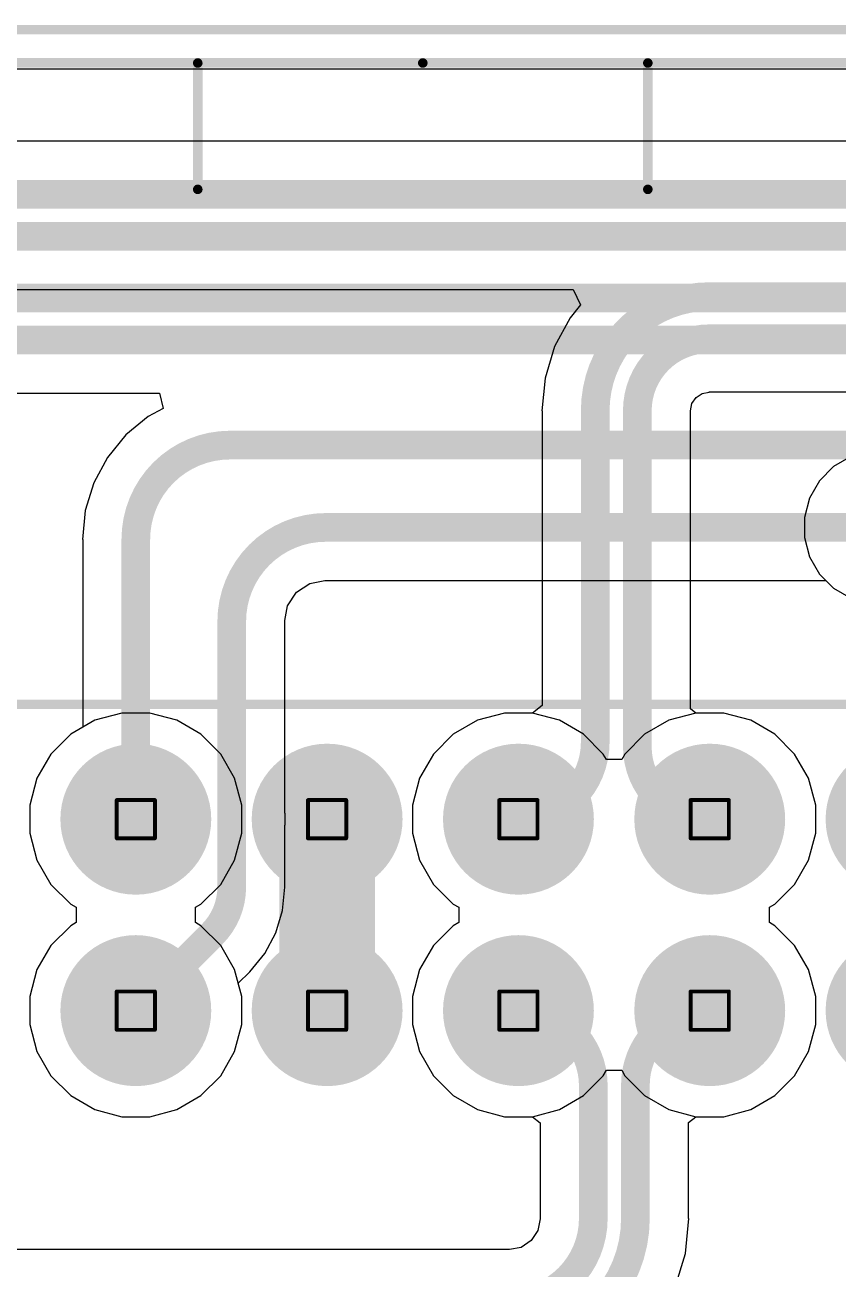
# Model space of a CAD drawing. Header units: inches. Extents: x 0 to 289, y 0 to 168.
# Drawn here: x 10.69 to 21.49, y 83.55 to 100.06 of the extents above; entities that cross this region are included whole.
import ezdxf

# ---------------------------------------------------------------- set-up
doc = ezdxf.new("R2010")
doc.units = ezdxf.units.IN
for name, color, linetype in [('Board Outline', 216, 'Continuous'), ('Bottom Layer', 5, 'Continuous'), ('Bottom Overlay', 54, 'Continuous'), ('Bottom Solder', 6, 'Continuous'), ('Drill Drawing', 1, 'Continuous'), ('Multi-Layer', 9, 'Continuous'), ('Pad Holes', 156, 'Continuous'), ('Top Layer', 1, 'Continuous'), ('Top Solder', 216, 'Continuous')]:
    doc.layers.add(name, color=color, linetype=linetype)

# ---------------------------------------------------------------- blocks, each defined once
blk = doc.blocks.new('SSW_110_02_G_D_RA_N_B_38')
at = {"layer": 'Bottom Layer'}
h = blk.add_hatch(color=5, dxfattribs=at)
edge = h.paths.add_edge_path()
edge.add_arc((-6.35, 1.27000254), 0.8999982, 0, 360)
h = blk.add_hatch(color=5, dxfattribs=at)
edge = h.paths.add_edge_path()
edge.add_arc((-3.81, 1.27000254), 0.8999982, 0, 360)
h = blk.add_hatch(color=5, dxfattribs=at)
edge = h.paths.add_edge_path()
edge.add_arc((-1.27, 1.27000254), 0.8999982, 0, 360)
h = blk.add_hatch(color=5, dxfattribs=at)
edge = h.paths.add_edge_path()
edge.add_arc((1.27, 1.27000254), 0.8999982, 0, 360)
h = blk.add_hatch(color=5, dxfattribs=at)
edge = h.paths.add_edge_path()
edge.add_arc((3.81, 1.27000254), 0.8999982, 0, 360)
h = blk.add_hatch(color=5, dxfattribs=at)
edge = h.paths.add_edge_path()
edge.add_arc((-6.35, -1.26999746), 0.8999982, 0, 360)
h = blk.add_hatch(color=5, dxfattribs=at)
edge = h.paths.add_edge_path()
edge.add_arc((-3.81, -1.26999746), 0.8999982, 0, 360)
h = blk.add_hatch(color=5, dxfattribs=at)
edge = h.paths.add_edge_path()
edge.add_arc((-1.26999746, -1.26999492), 0.8999982, 0, 360)
h = blk.add_hatch(color=5, dxfattribs=at)
edge = h.paths.add_edge_path()
edge.add_arc((1.26999746, -1.26999492), 0.8999982, 0, 360)
h = blk.add_hatch(color=5, dxfattribs=at)
edge = h.paths.add_edge_path()
edge.add_arc((3.81, -1.26999746), 0.8999982, 0, 360)
at = {"layer": 'Bottom Solder'}
h = blk.add_hatch(color=6, dxfattribs=at)
edge = h.paths.add_edge_path()
edge.add_arc((-6.35, 1.27000254), 1.0015982, 0, 360)
h = blk.add_hatch(color=6, dxfattribs=at)
edge = h.paths.add_edge_path()
edge.add_arc((-3.81, 1.27000254), 1.0015982, 0, 360)
h = blk.add_hatch(color=6, dxfattribs=at)
edge = h.paths.add_edge_path()
edge.add_arc((-1.27, 1.27000254), 1.0015982, 0, 360)
h = blk.add_hatch(color=6, dxfattribs=at)
edge = h.paths.add_edge_path()
edge.add_arc((1.27, 1.27000254), 1.0015982, 0, 360)
h = blk.add_hatch(color=6, dxfattribs=at)
edge = h.paths.add_edge_path()
edge.add_arc((3.81, 1.27000254), 1.0015982, 0, 360)
h = blk.add_hatch(color=6, dxfattribs=at)
edge = h.paths.add_edge_path()
edge.add_arc((-6.35, -1.26999746), 1.0015982, 0, 360)
h = blk.add_hatch(color=6, dxfattribs=at)
edge = h.paths.add_edge_path()
edge.add_arc((-3.81, -1.26999746), 1.0015982, 0, 360)
h = blk.add_hatch(color=6, dxfattribs=at)
edge = h.paths.add_edge_path()
edge.add_arc((-1.26999746, -1.26999492), 1.0015982, 0, 360)
h = blk.add_hatch(color=6, dxfattribs=at)
edge = h.paths.add_edge_path()
edge.add_arc((1.26999746, -1.26999492), 1.0015982, 0, 360)
h = blk.add_hatch(color=6, dxfattribs=at)
edge = h.paths.add_edge_path()
edge.add_arc((3.81, -1.26999746), 1.0015982, 0, 360)
at = {"layer": 'Multi-Layer'}
h = blk.add_hatch(color=9, dxfattribs=at)
edge = h.paths.add_edge_path()
edge.add_arc((-6.35, 1.27000254), 0.8999982, 0, 360)
h = blk.add_hatch(color=9, dxfattribs=at)
edge = h.paths.add_edge_path()
edge.add_arc((-3.81, 1.27000254), 0.8999982, 0, 360)
h = blk.add_hatch(color=9, dxfattribs=at)
edge = h.paths.add_edge_path()
edge.add_arc((-1.27, 1.27000254), 0.8999982, 0, 360)
h = blk.add_hatch(color=9, dxfattribs=at)
edge = h.paths.add_edge_path()
edge.add_arc((1.27, 1.27000254), 0.8999982, 0, 360)
h = blk.add_hatch(color=9, dxfattribs=at)
edge = h.paths.add_edge_path()
edge.add_arc((3.81, 1.27000254), 0.8999982, 0, 360)
h = blk.add_hatch(color=9, dxfattribs=at)
edge = h.paths.add_edge_path()
edge.add_arc((-6.35, -1.26999746), 0.8999982, 0, 360)
h = blk.add_hatch(color=9, dxfattribs=at)
edge = h.paths.add_edge_path()
edge.add_arc((-3.81, -1.26999746), 0.8999982, 0, 360)
h = blk.add_hatch(color=9, dxfattribs=at)
edge = h.paths.add_edge_path()
edge.add_arc((-1.26999746, -1.26999492), 0.8999982, 0, 360)
h = blk.add_hatch(color=9, dxfattribs=at)
edge = h.paths.add_edge_path()
edge.add_arc((1.26999746, -1.26999492), 0.8999982, 0, 360)
h = blk.add_hatch(color=9, dxfattribs=at)
edge = h.paths.add_edge_path()
edge.add_arc((3.81, -1.26999746), 0.8999982, 0, 360)
at = {"layer": 'Pad Holes'}
h = blk.add_hatch(color=7, dxfattribs=at)
edge = h.paths.add_edge_path()
edge.add_arc((-3.81, 1.27000254), 0.51999896, 0, 360)
h = blk.add_hatch(color=7, dxfattribs=at)
edge = h.paths.add_edge_path()
edge.add_arc((-1.27, 1.27000254), 0.51999896, 0, 360)
h = blk.add_hatch(color=7, dxfattribs=at)
edge = h.paths.add_edge_path()
edge.add_arc((1.27, 1.27000254), 0.51999896, 0, 360)
h = blk.add_hatch(color=7, dxfattribs=at)
edge = h.paths.add_edge_path()
edge.add_arc((3.81, 1.27000254), 0.51999896, 0, 360)
h = blk.add_hatch(color=7, dxfattribs=at)
edge = h.paths.add_edge_path()
edge.add_arc((-3.81, -1.26999746), 0.51999896, 0, 360)
h = blk.add_hatch(color=7, dxfattribs=at)
edge = h.paths.add_edge_path()
edge.add_arc((-1.26999746, -1.26999492), 0.51999896, 0, 360)
h = blk.add_hatch(color=7, dxfattribs=at)
edge = h.paths.add_edge_path()
edge.add_arc((1.26999746, -1.26999492), 0.51999896, 0, 360)
h = blk.add_hatch(color=7, dxfattribs=at)
edge = h.paths.add_edge_path()
edge.add_arc((3.81, -1.26999746), 0.51999896, 0, 360)
at = {"layer": 'Top Layer'}
h = blk.add_hatch(color=1, dxfattribs=at)
edge = h.paths.add_edge_path()
edge.add_arc((-6.35, 1.27000254), 0.8999982, 0, 360)
h = blk.add_hatch(color=1, dxfattribs=at)
edge = h.paths.add_edge_path()
edge.add_arc((-3.81, 1.27000254), 0.8999982, 0, 360)
h = blk.add_hatch(color=1, dxfattribs=at)
edge = h.paths.add_edge_path()
edge.add_arc((-1.27, 1.27000254), 0.8999982, 0, 360)
h = blk.add_hatch(color=1, dxfattribs=at)
edge = h.paths.add_edge_path()
edge.add_arc((1.27, 1.27000254), 0.8999982, 0, 360)
h = blk.add_hatch(color=1, dxfattribs=at)
edge = h.paths.add_edge_path()
edge.add_arc((3.81, 1.27000254), 0.8999982, 0, 360)
h = blk.add_hatch(color=1, dxfattribs=at)
edge = h.paths.add_edge_path()
edge.add_arc((-6.35, -1.26999746), 0.8999982, 0, 360)
h = blk.add_hatch(color=1, dxfattribs=at)
edge = h.paths.add_edge_path()
edge.add_arc((-3.81, -1.26999746), 0.8999982, 0, 360)
h = blk.add_hatch(color=1, dxfattribs=at)
edge = h.paths.add_edge_path()
edge.add_arc((-1.26999746, -1.26999492), 0.8999982, 0, 360)
h = blk.add_hatch(color=1, dxfattribs=at)
edge = h.paths.add_edge_path()
edge.add_arc((1.26999746, -1.26999492), 0.8999982, 0, 360)
h = blk.add_hatch(color=1, dxfattribs=at)
edge = h.paths.add_edge_path()
edge.add_arc((3.81, -1.26999746), 0.8999982, 0, 360)
at = {"layer": 'Top Solder'}
h = blk.add_hatch(color=216, dxfattribs=at)
edge = h.paths.add_edge_path()
edge.add_arc((-6.35, 1.27000254), 1.0015982, 0, 360)
h = blk.add_hatch(color=216, dxfattribs=at)
edge = h.paths.add_edge_path()
edge.add_arc((-3.81, 1.27000254), 1.0015982, 0, 360)
h = blk.add_hatch(color=216, dxfattribs=at)
edge = h.paths.add_edge_path()
edge.add_arc((-1.27, 1.27000254), 1.0015982, 0, 360)
h = blk.add_hatch(color=216, dxfattribs=at)
edge = h.paths.add_edge_path()
edge.add_arc((1.27, 1.27000254), 1.0015982, 0, 360)
h = blk.add_hatch(color=216, dxfattribs=at)
edge = h.paths.add_edge_path()
edge.add_arc((3.81, 1.27000254), 1.0015982, 0, 360)
h = blk.add_hatch(color=216, dxfattribs=at)
edge = h.paths.add_edge_path()
edge.add_arc((-6.35, -1.26999746), 1.0015982, 0, 360)
h = blk.add_hatch(color=216, dxfattribs=at)
edge = h.paths.add_edge_path()
edge.add_arc((-3.81, -1.26999746), 1.0015982, 0, 360)
h = blk.add_hatch(color=216, dxfattribs=at)
edge = h.paths.add_edge_path()
edge.add_arc((-1.26999746, -1.26999492), 1.0015982, 0, 360)
h = blk.add_hatch(color=216, dxfattribs=at)
edge = h.paths.add_edge_path()
edge.add_arc((1.26999746, -1.26999492), 1.0015982, 0, 360)
h = blk.add_hatch(color=216, dxfattribs=at)
edge = h.paths.add_edge_path()
edge.add_arc((3.81, -1.26999746), 1.0015982, 0, 360)
at = {"layer": 'Bottom Overlay'}
for points in [[(12.95500076, -2.79399746, 0.127, 0.127, 0), (-12.95500076, -2.79399746, 0.127, 0.127, 0)], [(2.98774612, -9.62659746, 0.127, 0.127, 0), (-2.98774612, -9.6266, 0.127, 0.127, 0)], [(-2.98774612, -9.6266, 0.127, 0.127, 0), (-2.98774612, -11.30299746, 0.127, 0.127, 0)], [(2.98774612, -9.62659746, 0.127, 0.127, 0), (2.98774612, -11.30299746, 0.127, 0.127, 0)], [(12.95500076, -11.30400076, 0.127, 0.127, 0), (-12.95500076, -11.30400076, 0.127, 0.127, 0)], [(0, -11.30299746, 0.127, 0.127, 0), (-2.98774612, -11.30299746, 0.127, 0.127, 0)], [(2.98774612, -11.30299746, 0.127, 0.127, 0), (0, -11.30299746, 0.127, 0.127, 0)]]:
    blk.add_lwpolyline(points, format="xyseb", dxfattribs=at)
for points in [[(-3.01949612, -9.6266, 0.0635, 0.0635, 1), (-2.95599612, -9.6266, 0.0635, 0.0635, 1)], [(-3.01949612, -9.6266, 0.0635, 0.0635, 1), (-2.95599612, -9.6266, 0.0635, 0.0635, 1)], [(2.95599612, -9.62659746, 0.0635, 0.0635, 1), (3.01949612, -9.62659746, 0.0635, 0.0635, 1)], [(2.95599612, -9.62659746, 0.0635, 0.0635, 1), (3.01949612, -9.62659746, 0.0635, 0.0635, 1)], [(-3.01949612, -11.30299746, 0.0635, 0.0635, 1), (-2.95599612, -11.30299746, 0.0635, 0.0635, 1)], [(-3.01949612, -11.30299746, 0.0635, 0.0635, 1), (-2.95599612, -11.30299746, 0.0635, 0.0635, 1)], [(-0.03175, -11.30299746, 0.0635, 0.0635, 1), (0.03175, -11.30299746, 0.0635, 0.0635, 1)], [(-0.03175, -11.30299746, 0.0635, 0.0635, 1), (0.03175, -11.30299746, 0.0635, 0.0635, 1)], [(2.95599612, -11.30299746, 0.0635, 0.0635, 1), (3.01949612, -11.30299746, 0.0635, 0.0635, 1)], [(2.95599612, -11.30299746, 0.0635, 0.0635, 1), (3.01949612, -11.30299746, 0.0635, 0.0635, 1)]]:
    blk.add_lwpolyline(points, format="xyseb", close=True, dxfattribs=at)

msp = doc.modelspace()

# ---------------------------------------------------------------- linework, layer by layer
at = {"layer": 'Board Outline'}
msp.add_lwpolyline([(0, 100.00000066, 0.127, 0.127, 0), (145.26999902, 100.00000066, 0.127, 0.127, 0)], format="xyseb", dxfattribs=at)
at = {"layer": 'Bottom Layer'}
for p, q in [((0.51793902, 99.48206163999998), (144.75206, 99.48206163999998)), ((81.33338064, 98.51992742), (2.77162768, 98.51992742)), ((7.39054148, 95.17658638), (12.4782453, 95.17658638)), ((12.4782453, 95.17658638), (12.52914182, 94.97338638)), ((12.52914182, 94.97338638), (12.32802462, 94.86588595999999)), ((12.32802462, 94.86588595999999), (12.03125864, 94.62233552)), ((12.03125864, 94.62233552), (11.7877082, 94.32556954)), ((11.7877082, 94.32556954), (11.60673574, 93.98699262)), ((11.60673574, 93.98699262), (11.49529324, 93.61961464)), ((11.49529324, 93.61961464), (11.45766314, 93.23755546)), ((11.45766314, 93.23755546), (11.46106674, 93.23755546)), ((11.46106674, 93.23755546), (11.46106674, 90.74355486)), ((14.3002381, 92.53474254), (14.47788062, 92.65343928)), ((14.47788062, 92.65343928), (14.67578218, 92.6928042)), ((14.67578218, 92.6928042), (14.687423, 92.69127257999999)), ((14.687423, 92.69127257999999), (21.32878386, 92.69127257999999)), ((21.32878386, 92.69127257999999), (21.4308563, 92.58920014)), ((14.18154136, 92.35710001999999), (14.3002381, 92.53474254)), ((21.4308563, 92.58920014), (21.66070852, 92.4564953)), ((14.14217644, 92.15919846), (14.18154136, 92.35710001999999)), ((14.14370806, 92.14755763999999), (14.14217644, 92.15919846)), ((14.14370806, 89.75325966), (14.14370806, 92.14755763999999)), ((16.7021256, 90.83654172), (16.38106198, 90.65117505999999)), ((17.06022496, 90.9324953), (16.7021256, 90.83654172)), ((17.43095828, 90.9324953), (17.06022496, 90.9324953)), ((17.78905764, 90.83654172), (17.43095828, 90.9324953)), ((18.11012126, 90.65117505999999), (17.78905764, 90.83654172)), ((19.24212814, 90.83654426), (18.92106452, 90.6511776)), ((19.6002275, 90.93249784), (19.24212814, 90.83654426)), ((19.97096082, 90.93249784), (19.6002275, 90.93249784)), ((20.32906018, 90.83654426), (19.97096082, 90.93249784)), ((20.6501238, 90.6511776), (20.32906018, 90.83654426)), ((11.30106452, 90.6511776), (11.0389162, 90.38902927999999)), ((11.46106674, 90.74355486), (11.30106452, 90.6511776)), ((16.38106198, 90.65117505999999), (16.11891366, 90.38902674)), ((18.37226958, 90.38902674), (18.11012126, 90.65117505999999)), ((18.92106452, 90.6511776), (18.6589162, 90.38902927999999)), ((20.91227212, 90.38902927999999), (20.6501238, 90.6511776)), ((11.0389162, 90.38902927999999), (10.85354954, 90.06796565999998)), ((16.11891366, 90.38902674), (15.933547, 90.06796312)), ((18.41399162, 90.31676374), (18.37226958, 90.38902674)), ((18.61719416, 90.31676374), (18.41399162, 90.31676374)), ((18.6589162, 90.38902927999999), (18.61719416, 90.31676374)), ((21.09763878, 90.06796565999998), (20.91227212, 90.38902927999999)), ((10.85354954, 90.06796565999998), (10.75759596, 89.70986629999999)), ((15.933547, 90.06796312), (15.83759342, 89.70986375999999)), ((21.19359236, 89.70986629999999), (21.09763878, 90.06796565999998)), ((10.75759596, 89.70986629999999), (10.75759596, 89.33913297999999)), ((14.1437106, 89.603326), (14.14370806, 89.75325966)), ((15.83759342, 89.70986375999999), (15.83759342, 89.33913043999999)), ((21.19359236, 89.33913297999999), (21.19359236, 89.70986629999999)), ((14.1469999, 89.603326), (14.1437106, 89.603326)), ((14.1469999, 89.44566566), (14.1469999, 89.603326)), ((10.75759596, 89.33913297999999), (10.85354954, 88.98103361999999)), ((14.14370806, 89.29563294), (14.1437106, 89.44566566)), ((14.1437106, 89.44566566), (14.1469999, 89.44566566)), ((15.83759342, 89.33913043999999), (15.933547, 88.98103108)), ((21.09763878, 88.98103361999999), (21.19359236, 89.33913297999999)), ((14.14370806, 88.62449636), (14.14370806, 89.29563294)), ((10.85354954, 88.98103361999999), (11.0389162, 88.65996999999999)), ((15.933547, 88.98103108), (16.11891366, 88.65996745999999)), ((20.91227212, 88.65996999999999), (21.09763878, 88.98103361999999)), ((11.0389162, 88.65996999999999), (11.30106452, 88.39782167999999)), ((16.11891366, 88.65996745999999), (16.38106198, 88.39781914)), ((20.6501238, 88.39782167999999), (20.91227212, 88.65996999999999)), ((14.11477492, 88.31415661999999), (14.14534128, 88.62449636)), ((14.14534128, 88.62449636), (14.14370806, 88.62449636)), ((11.30106452, 88.39782167999999), (11.37332752, 88.35609964)), ((11.37332752, 88.35609964), (11.37332752, 88.15289963999999)), ((16.38106198, 88.39781914), (16.45332498, 88.35609964)), ((16.45332498, 88.35609964), (16.45332498, 88.15289709999999)), ((20.5778608, 88.35609964), (20.6501238, 88.39782167999999)), ((20.5778608, 88.15289963999999), (20.5778608, 88.35609964)), ((14.02425186, 88.01574217999999), (14.11477492, 88.31415661999999)), ((11.30106452, 88.11117759999999), (11.0389162, 87.84902928)), ((11.37332752, 88.15289963999999), (11.30106452, 88.11117759999999)), ((13.8772519, 87.74072113999999), (14.02425186, 88.01574217999999)), ((16.38106452, 88.11117759999999), (16.1189162, 87.84902928)), ((16.45332498, 88.15289709999999), (16.38106452, 88.11117759999999)), ((20.6501238, 88.11117759999999), (20.5778608, 88.15289963999999)), ((20.91227212, 87.84902928), (20.6501238, 88.11117759999999)), ((11.0389162, 87.84902928), (10.85354954, 87.52796566)), ((16.1189162, 87.84902928), (15.93354954, 87.52796566)), ((21.09763878, 87.52796566), (20.91227212, 87.84902928)), ((13.67942146, 87.49966244), (13.8772519, 87.74072113999999)), ((10.85354954, 87.52796566), (10.75759596, 87.1698663)), ((13.52577432, 87.34832923999998), (13.6782556, 87.50081052)), ((13.6782556, 87.50081052), (13.67826576, 87.50081813999999)), ((13.67826576, 87.50081813999999), (13.67942146, 87.49966244)), ((15.93354954, 87.52796566), (15.83759596, 87.1698663)), ((21.19359236, 87.1698663), (21.09763878, 87.52796566)), ((13.57359236, 87.1698663), (13.52577432, 87.34832923999998)), ((10.75759596, 87.1698663), (10.75759596, 86.79913298)), ((13.57359236, 86.79913298), (13.57359236, 87.1698663)), ((15.83759596, 87.1698663), (15.83759596, 86.79913298)), ((21.19359236, 86.79913298), (21.19359236, 87.1698663)), ((10.75759596, 86.79913298), (10.85354954, 86.44103362)), ((13.47763878, 86.44103362), (13.57359236, 86.79913298)), ((15.83759596, 86.79913298), (15.93354954, 86.44103362)), ((21.09763878, 86.44103362), (21.19359236, 86.79913298)), ((10.85354954, 86.44103362), (11.0389162, 86.11997)), ((13.29227212, 86.11997), (13.47763878, 86.44103362)), ((15.93354954, 86.44103362), (16.1189162, 86.11997)), ((20.91227212, 86.11997), (21.09763878, 86.44103362)), ((18.37227212, 86.11997), (18.41399416, 86.19223299999999)), ((18.41399416, 86.19223299999999), (18.61719416, 86.19223299999999)), ((18.61719416, 86.19223299999999), (18.6589162, 86.11997)), ((11.0389162, 86.11997), (11.30106452, 85.85782168)), ((13.0301238, 85.85782168), (13.29227212, 86.11997)), ((16.1189162, 86.11997), (16.38106452, 85.85782168)), ((18.1101238, 85.85782168), (18.37227212, 86.11997)), ((18.6589162, 86.11997), (18.92106452, 85.85782168)), ((20.6501238, 85.85782168), (20.91227212, 86.11997)), ((11.30106452, 85.85782168), (11.62212814, 85.67245501999999)), ((12.70906018, 85.67245501999999), (13.0301238, 85.85782168)), ((16.38106452, 85.85782168), (16.70212814, 85.67245501999999)), ((17.78906018, 85.67245501999999), (18.1101238, 85.85782168)), ((18.92106452, 85.85782168), (19.24212814, 85.67245501999999)), ((20.32906018, 85.67245501999999), (20.6501238, 85.85782168)), ((11.62212814, 85.67245501999999), (11.9802275, 85.57650144)), ((11.9802275, 85.57650144), (12.35096082, 85.57650144)), ((12.35096082, 85.57650144), (12.70906018, 85.67245501999999)), ((16.70212814, 85.67245501999999), (17.0602275, 85.57650144)), ((17.0602275, 85.57650144), (17.43096082, 85.57650144)), ((17.43096082, 85.57650144), (17.78906018, 85.67245501999999)), ((19.24212814, 85.67245501999999), (19.6002275, 85.57650144)), ((19.6002275, 85.57650144), (19.97096082, 85.57650144)), ((19.97096082, 85.57650144), (20.32906018, 85.67245501999999))]:
    msp.add_line(p, q, dxfattribs=at)
for points in [[(2.77162768, 97.8154, 0.3809999999999999, 0.3809999999999999, 0), (81.33338064, 97.8154, 0.3809999999999999, 0.3809999999999999, 0)], [(2.77162768, 97.2566, 0.3809999999999999, 0.3809999999999999, 0), (81.33338064, 97.2566, 0.3809999999999999, 0.3809999999999999, 0)], [(7.39054148, 96.4399138, 0.3809999999999999, 0.3809999999999999, 0), (81.11739936, 96.4399138, 0.3809999999999999, 0.3809999999999999, 0)], [(7.39054148, 95.8811138, 0.3809999999999999, 0.3809999999999999, 0), (81.11739936, 95.8811138, 0.3809999999999999, 0.3809999999999999, 0)], [(12.16559416, 93.23755546, 0.3809999999999999, 0.3809999999999999, -0.4142135623730951), (13.4160387, 94.488, 0.3809999999999999, 0.3809999999999999, 0)], [(13.4160387, 94.488, 0.3809999999999999, 0.3809999999999999, 0), (24.00558064, 94.488, 0.3809999999999999, 0.3809999999999999, 0)], [(13.43918064, 92.14755763999999, 0.3809999999999999, 0.3809999999999999, -0.4142135623730951), (14.687423, 93.3958, 0.3809999999999999, 0.3809999999999999, 0)], [(14.687423, 93.3958, 0.3809999999999999, 0.3809999999999999, 0), (22.04978064, 93.3958, 0.3809999999999999, 0.3809999999999999, 0)], [(12.16559416, 89.52449964, 0.3809999999999999, 0.3809999999999999, 0), (12.16559416, 93.23755546, 0.3809999999999999, 0.3809999999999999, 0)], [(13.43918064, 89.60332092, 0.3809999999999999, 0.3809999999999999, 0), (13.43918064, 92.14755763999999, 0.3809999999999999, 0.3809999999999999, 0)], [(14.70559416, 86.98449964, 1.27, 1.27, 0), (14.70559416, 89.52449709999999, 1.27, 1.27, 0)], [(13.43875138, 89.46374537999999, 0.3809999999999999, 0.3809999999999999, -0.02395726186877722), (13.43875138, 89.5852158, 0.3809999999999999, 0.3809999999999999, 0)], [(13.43918064, 89.60332092, 0.3809999999999999, 0.3809999999999999, -0.01188507825499861), (13.43875138, 89.5852158, 0.3809999999999999, 0.3809999999999999, 0)], [(13.43875138, 89.46374537999999, 0.3809999999999999, 0.3809999999999999, -0.01186501880565369), (13.43918064, 89.44567074, 0.3809999999999999, 0.3809999999999999, 0)], [(14.70559416, 89.52449709999999, 0.3809999999999999, 0.3809999999999999, 0), (14.7055967, 89.52449709999999, 0.3809999999999999, 0.3809999999999999, 0)], [(13.43918064, 88.62449636, 0.3809999999999999, 0.3809999999999999, 0), (13.43918064, 89.44567074, 0.3809999999999999, 0.3809999999999999, 0)], [(13.43918064, 88.62449636, 0.3809999999999999, 0.3809999999999999, -0.198912367379658), (13.18009048, 87.99899341999999, 0.3809999999999999, 0.3809999999999999, 0)], [(12.16559416, 86.98449964, 0.3809999999999999, 0.3809999999999999, 0), (13.18009048, 87.99899596, 0.3809999999999999, 0.3809999999999999, 0)]]:
    msp.add_lwpolyline(points, format="xyseb", dxfattribs=at)
for points in [[(13.3207887, 94.488, 0.1905, 0.1905, 1), (13.5112887, 94.488, 0.1905, 0.1905, 1)], [(13.3207887, 94.488, 0.1905, 0.1905, 1), (13.5112887, 94.488, 0.1905, 0.1905, 1)], [(14.592173, 93.3958, 0.1905, 0.1905, 1), (14.782673, 93.3958, 0.1905, 0.1905, 1)], [(14.592173, 93.3958, 0.1905, 0.1905, 1), (14.782673, 93.3958, 0.1905, 0.1905, 1)], [(12.07034416, 93.23755546, 0.1905, 0.1905, 1), (12.26084416, 93.23755546, 0.1905, 0.1905, 1)], [(12.07034416, 93.23755546, 0.1905, 0.1905, 1), (12.26084416, 93.23755546, 0.1905, 0.1905, 1)], [(13.34393064, 92.14755763999999, 0.1905, 0.1905, 1), (13.53443064, 92.14755763999999, 0.1905, 0.1905, 1)], [(13.34393064, 92.14755763999999, 0.1905, 0.1905, 1), (13.53443064, 92.14755763999999, 0.1905, 0.1905, 1)], [(14.38809416, 89.52449709999999, 0.635, 0.635, 1), (15.02309416, 89.52449709999999, 0.635, 0.635, 1)], [(12.07034416, 89.52449964, 0.1905, 0.1905, 1), (12.26084416, 89.52449964, 0.1905, 0.1905, 1)], [(13.34350138, 89.5852158, 0.1905, 0.1905, 1), (13.53400138, 89.5852158, 0.1905, 0.1905, 1)], [(13.34350138, 89.5852158, 0.1905, 0.1905, 1), (13.53400138, 89.5852158, 0.1905, 0.1905, 1)], [(13.34350138, 89.46374537999999, 0.1905, 0.1905, 1), (13.53400138, 89.46374537999999, 0.1905, 0.1905, 1)], [(13.34350138, 89.46374537999999, 0.1905, 0.1905, 1), (13.53400138, 89.46374537999999, 0.1905, 0.1905, 1)], [(13.34393064, 89.60332092, 0.1905, 0.1905, 1), (13.53443064, 89.60332092, 0.1905, 0.1905, 1)], [(13.34393064, 89.60332092, 0.1905, 0.1905, 1), (13.53443064, 89.60332092, 0.1905, 0.1905, 1)], [(14.61034416, 89.52449709999999, 0.1905, 0.1905, 1), (14.80084416, 89.52449709999999, 0.1905, 0.1905, 1)], [(14.6103467, 89.52449709999999, 0.1905, 0.1905, 1), (14.8008467, 89.52449709999999, 0.1905, 0.1905, 1)], [(13.34393064, 89.44567074, 0.1905, 0.1905, 1), (13.53443064, 89.44567074, 0.1905, 0.1905, 1)], [(13.34393064, 89.44567074, 0.1905, 0.1905, 1), (13.53443064, 89.44567074, 0.1905, 0.1905, 1)], [(13.34393064, 88.62449636, 0.1905, 0.1905, 1), (13.53443064, 88.62449636, 0.1905, 0.1905, 1)], [(13.34393064, 88.62449636, 0.1905, 0.1905, 1), (13.53443064, 88.62449636, 0.1905, 0.1905, 1)], [(13.08484048, 87.99899596, 0.1905, 0.1905, 1), (13.27534048, 87.99899596, 0.1905, 0.1905, 1)], [(13.08484048, 87.99899341999999, 0.1905, 0.1905, 1), (13.27534048, 87.99899341999999, 0.1905, 0.1905, 1)], [(14.38809416, 86.98449964, 0.635, 0.635, 1), (15.02309416, 86.98449964, 0.635, 0.635, 1)], [(12.07034416, 86.98449964, 0.1905, 0.1905, 1), (12.26084416, 86.98449964, 0.1905, 0.1905, 1)]]:
    msp.add_lwpolyline(points, format="xyseb", close=True, dxfattribs=at)
at = {"layer": 'Drill Drawing'}
for points in [[(11.91159416, 89.77849963999999, 0.0508, 0.0508, 0), (12.41959416, 89.77849963999999, 0.0508, 0.0508, 0)], [(11.91159416, 89.27049964, 0.0508, 0.0508, 0), (11.91159416, 89.77849963999999, 0.0508, 0.0508, 0)], [(12.41959416, 89.27049964, 0.0508, 0.0508, 0), (12.41959416, 89.77849963999999, 0.0508, 0.0508, 0)], [(14.4515967, 89.7784971, 0.0508, 0.0508, 0), (14.9595967, 89.7784971, 0.0508, 0.0508, 0)], [(14.4515967, 89.2704971, 0.0508, 0.0508, 0), (14.4515967, 89.7784971, 0.0508, 0.0508, 0)], [(14.9595967, 89.2704971, 0.0508, 0.0508, 0), (14.9595967, 89.7784971, 0.0508, 0.0508, 0)], [(16.99159162, 89.7784971, 0.0508, 0.0508, 0), (17.49959162, 89.7784971, 0.0508, 0.0508, 0)], [(16.99159162, 89.2704971, 0.0508, 0.0508, 0), (16.99159162, 89.7784971, 0.0508, 0.0508, 0)], [(17.49959162, 89.2704971, 0.0508, 0.0508, 0), (17.49959162, 89.7784971, 0.0508, 0.0508, 0)], [(19.53159416, 89.77849963999999, 0.0508, 0.0508, 0), (20.03959416, 89.77849963999999, 0.0508, 0.0508, 0)], [(19.53159416, 89.27049964, 0.0508, 0.0508, 0), (19.53159416, 89.77849963999999, 0.0508, 0.0508, 0)], [(20.03959416, 89.27049964, 0.0508, 0.0508, 0), (20.03959416, 89.77849963999999, 0.0508, 0.0508, 0)], [(11.91159416, 89.27049964, 0.0508, 0.0508, 0), (12.41959416, 89.27049964, 0.0508, 0.0508, 0)], [(14.4515967, 89.2704971, 0.0508, 0.0508, 0), (14.9595967, 89.2704971, 0.0508, 0.0508, 0)], [(16.99159162, 89.2704971, 0.0508, 0.0508, 0), (17.49959162, 89.2704971, 0.0508, 0.0508, 0)], [(19.53159416, 89.27049964, 0.0508, 0.0508, 0), (20.03959416, 89.27049964, 0.0508, 0.0508, 0)], [(11.91159416, 87.23849963999999, 0.0508, 0.0508, 0), (12.41959416, 87.23849963999999, 0.0508, 0.0508, 0)], [(11.91159416, 86.73049963999999, 0.0508, 0.0508, 0), (11.91159416, 87.23849963999999, 0.0508, 0.0508, 0)], [(12.41959416, 86.73049963999999, 0.0508, 0.0508, 0), (12.41959416, 87.23849963999999, 0.0508, 0.0508, 0)], [(14.45159416, 87.23849963999999, 0.0508, 0.0508, 0), (14.95959416, 87.23849963999999, 0.0508, 0.0508, 0)], [(14.45159416, 86.73049963999999, 0.0508, 0.0508, 0), (14.45159416, 87.23849963999999, 0.0508, 0.0508, 0)], [(14.95959416, 86.73049963999999, 0.0508, 0.0508, 0), (14.95959416, 87.23849963999999, 0.0508, 0.0508, 0)], [(16.99159416, 87.23849963999999, 0.0508, 0.0508, 0), (17.49959416, 87.23849963999999, 0.0508, 0.0508, 0)], [(16.99159416, 86.73049963999999, 0.0508, 0.0508, 0), (16.99159416, 87.23849963999999, 0.0508, 0.0508, 0)], [(17.49959416, 86.73049963999999, 0.0508, 0.0508, 0), (17.49959416, 87.23849963999999, 0.0508, 0.0508, 0)], [(19.53159416, 87.23849963999999, 0.0508, 0.0508, 0), (20.03959416, 87.23849963999999, 0.0508, 0.0508, 0)], [(19.53159416, 86.73049963999999, 0.0508, 0.0508, 0), (19.53159416, 87.23849963999999, 0.0508, 0.0508, 0)], [(20.03959416, 86.73049963999999, 0.0508, 0.0508, 0), (20.03959416, 87.23849963999999, 0.0508, 0.0508, 0)], [(11.91159416, 86.73049963999999, 0.0508, 0.0508, 0), (12.41959416, 86.73049963999999, 0.0508, 0.0508, 0)], [(14.45159416, 86.73049963999999, 0.0508, 0.0508, 0), (14.95959416, 86.73049963999999, 0.0508, 0.0508, 0)], [(16.99159416, 86.73049963999999, 0.0508, 0.0508, 0), (17.49959416, 86.73049963999999, 0.0508, 0.0508, 0)], [(19.53159416, 86.73049963999999, 0.0508, 0.0508, 0), (20.03959416, 86.73049963999999, 0.0508, 0.0508, 0)]]:
    msp.add_lwpolyline(points, format="xyseb", dxfattribs=at)
for points in [[(11.89889416, 89.77849963999999, 0.0254, 0.0254, 1), (11.92429416, 89.77849963999999, 0.0254, 0.0254, 1)], [(11.89889416, 89.77849963999999, 0.0254, 0.0254, 1), (11.92429416, 89.77849963999999, 0.0254, 0.0254, 1)], [(12.40689416, 89.77849963999999, 0.0254, 0.0254, 1), (12.43229416, 89.77849963999999, 0.0254, 0.0254, 1)], [(12.40689416, 89.77849963999999, 0.0254, 0.0254, 1), (12.43229416, 89.77849963999999, 0.0254, 0.0254, 1)], [(14.4388967, 89.7784971, 0.0254, 0.0254, 1), (14.4642967, 89.7784971, 0.0254, 0.0254, 1)], [(14.4388967, 89.7784971, 0.0254, 0.0254, 1), (14.4642967, 89.7784971, 0.0254, 0.0254, 1)], [(14.9468967, 89.7784971, 0.0254, 0.0254, 1), (14.9722967, 89.7784971, 0.0254, 0.0254, 1)], [(14.9468967, 89.7784971, 0.0254, 0.0254, 1), (14.9722967, 89.7784971, 0.0254, 0.0254, 1)], [(16.97889162, 89.7784971, 0.0254, 0.0254, 1), (17.00429162, 89.7784971, 0.0254, 0.0254, 1)], [(16.97889162, 89.7784971, 0.0254, 0.0254, 1), (17.00429162, 89.7784971, 0.0254, 0.0254, 1)], [(17.48689162, 89.7784971, 0.0254, 0.0254, 1), (17.51229162, 89.7784971, 0.0254, 0.0254, 1)], [(17.48689162, 89.7784971, 0.0254, 0.0254, 1), (17.51229162, 89.7784971, 0.0254, 0.0254, 1)], [(19.51889416, 89.77849963999999, 0.0254, 0.0254, 1), (19.54429416, 89.77849963999999, 0.0254, 0.0254, 1)], [(19.51889416, 89.77849963999999, 0.0254, 0.0254, 1), (19.54429416, 89.77849963999999, 0.0254, 0.0254, 1)], [(20.02689416, 89.77849963999999, 0.0254, 0.0254, 1), (20.05229416, 89.77849963999999, 0.0254, 0.0254, 1)], [(20.02689416, 89.77849963999999, 0.0254, 0.0254, 1), (20.05229416, 89.77849963999999, 0.0254, 0.0254, 1)], [(11.89889416, 89.27049964, 0.0254, 0.0254, 1), (11.92429416, 89.27049964, 0.0254, 0.0254, 1)], [(11.89889416, 89.27049964, 0.0254, 0.0254, 1), (11.92429416, 89.27049964, 0.0254, 0.0254, 1)], [(12.40689416, 89.27049964, 0.0254, 0.0254, 1), (12.43229416, 89.27049964, 0.0254, 0.0254, 1)], [(12.40689416, 89.27049964, 0.0254, 0.0254, 1), (12.43229416, 89.27049964, 0.0254, 0.0254, 1)], [(14.4388967, 89.2704971, 0.0254, 0.0254, 1), (14.4642967, 89.2704971, 0.0254, 0.0254, 1)], [(14.4388967, 89.2704971, 0.0254, 0.0254, 1), (14.4642967, 89.2704971, 0.0254, 0.0254, 1)], [(14.9468967, 89.2704971, 0.0254, 0.0254, 1), (14.9722967, 89.2704971, 0.0254, 0.0254, 1)], [(14.9468967, 89.2704971, 0.0254, 0.0254, 1), (14.9722967, 89.2704971, 0.0254, 0.0254, 1)], [(16.97889162, 89.2704971, 0.0254, 0.0254, 1), (17.00429162, 89.2704971, 0.0254, 0.0254, 1)], [(16.97889162, 89.2704971, 0.0254, 0.0254, 1), (17.00429162, 89.2704971, 0.0254, 0.0254, 1)], [(17.48689162, 89.2704971, 0.0254, 0.0254, 1), (17.51229162, 89.2704971, 0.0254, 0.0254, 1)], [(17.48689162, 89.2704971, 0.0254, 0.0254, 1), (17.51229162, 89.2704971, 0.0254, 0.0254, 1)], [(19.51889416, 89.27049964, 0.0254, 0.0254, 1), (19.54429416, 89.27049964, 0.0254, 0.0254, 1)], [(19.51889416, 89.27049964, 0.0254, 0.0254, 1), (19.54429416, 89.27049964, 0.0254, 0.0254, 1)], [(20.02689416, 89.27049964, 0.0254, 0.0254, 1), (20.05229416, 89.27049964, 0.0254, 0.0254, 1)], [(20.02689416, 89.27049964, 0.0254, 0.0254, 1), (20.05229416, 89.27049964, 0.0254, 0.0254, 1)], [(11.89889416, 87.23849963999999, 0.0254, 0.0254, 1), (11.92429416, 87.23849963999999, 0.0254, 0.0254, 1)], [(11.89889416, 87.23849963999999, 0.0254, 0.0254, 1), (11.92429416, 87.23849963999999, 0.0254, 0.0254, 1)], [(12.40689416, 87.23849963999999, 0.0254, 0.0254, 1), (12.43229416, 87.23849963999999, 0.0254, 0.0254, 1)], [(12.40689416, 87.23849963999999, 0.0254, 0.0254, 1), (12.43229416, 87.23849963999999, 0.0254, 0.0254, 1)], [(14.43889416, 87.23849963999999, 0.0254, 0.0254, 1), (14.46429416, 87.23849963999999, 0.0254, 0.0254, 1)], [(14.43889416, 87.23849963999999, 0.0254, 0.0254, 1), (14.46429416, 87.23849963999999, 0.0254, 0.0254, 1)], [(14.94689416, 87.23849963999999, 0.0254, 0.0254, 1), (14.97229416, 87.23849963999999, 0.0254, 0.0254, 1)], [(14.94689416, 87.23849963999999, 0.0254, 0.0254, 1), (14.97229416, 87.23849963999999, 0.0254, 0.0254, 1)], [(16.97889416, 87.23849963999999, 0.0254, 0.0254, 1), (17.00429416, 87.23849963999999, 0.0254, 0.0254, 1)], [(16.97889416, 87.23849963999999, 0.0254, 0.0254, 1), (17.00429416, 87.23849963999999, 0.0254, 0.0254, 1)], [(17.48689416, 87.23849963999999, 0.0254, 0.0254, 1), (17.51229416, 87.23849963999999, 0.0254, 0.0254, 1)], [(17.48689416, 87.23849963999999, 0.0254, 0.0254, 1), (17.51229416, 87.23849963999999, 0.0254, 0.0254, 1)], [(19.51889416, 87.23849963999999, 0.0254, 0.0254, 1), (19.54429416, 87.23849963999999, 0.0254, 0.0254, 1)], [(19.51889416, 87.23849963999999, 0.0254, 0.0254, 1), (19.54429416, 87.23849963999999, 0.0254, 0.0254, 1)], [(20.02689416, 87.23849963999999, 0.0254, 0.0254, 1), (20.05229416, 87.23849963999999, 0.0254, 0.0254, 1)], [(20.02689416, 87.23849963999999, 0.0254, 0.0254, 1), (20.05229416, 87.23849963999999, 0.0254, 0.0254, 1)], [(11.89889416, 86.73049963999999, 0.0254, 0.0254, 1), (11.92429416, 86.73049963999999, 0.0254, 0.0254, 1)], [(11.89889416, 86.73049963999999, 0.0254, 0.0254, 1), (11.92429416, 86.73049963999999, 0.0254, 0.0254, 1)], [(12.40689416, 86.73049963999999, 0.0254, 0.0254, 1), (12.43229416, 86.73049963999999, 0.0254, 0.0254, 1)], [(12.40689416, 86.73049963999999, 0.0254, 0.0254, 1), (12.43229416, 86.73049963999999, 0.0254, 0.0254, 1)], [(14.43889416, 86.73049963999999, 0.0254, 0.0254, 1), (14.46429416, 86.73049963999999, 0.0254, 0.0254, 1)], [(14.43889416, 86.73049963999999, 0.0254, 0.0254, 1), (14.46429416, 86.73049963999999, 0.0254, 0.0254, 1)], [(14.94689416, 86.73049963999999, 0.0254, 0.0254, 1), (14.97229416, 86.73049963999999, 0.0254, 0.0254, 1)], [(14.94689416, 86.73049963999999, 0.0254, 0.0254, 1), (14.97229416, 86.73049963999999, 0.0254, 0.0254, 1)], [(16.97889416, 86.73049963999999, 0.0254, 0.0254, 1), (17.00429416, 86.73049963999999, 0.0254, 0.0254, 1)], [(16.97889416, 86.73049963999999, 0.0254, 0.0254, 1), (17.00429416, 86.73049963999999, 0.0254, 0.0254, 1)], [(17.48689416, 86.73049963999999, 0.0254, 0.0254, 1), (17.51229416, 86.73049963999999, 0.0254, 0.0254, 1)], [(17.48689416, 86.73049963999999, 0.0254, 0.0254, 1), (17.51229416, 86.73049963999999, 0.0254, 0.0254, 1)], [(19.51889416, 86.73049963999999, 0.0254, 0.0254, 1), (19.54429416, 86.73049963999999, 0.0254, 0.0254, 1)], [(19.51889416, 86.73049963999999, 0.0254, 0.0254, 1), (19.54429416, 86.73049963999999, 0.0254, 0.0254, 1)], [(20.02689416, 86.73049963999999, 0.0254, 0.0254, 1), (20.05229416, 86.73049963999999, 0.0254, 0.0254, 1)], [(20.02689416, 86.73049963999999, 0.0254, 0.0254, 1), (20.05229416, 86.73049963999999, 0.0254, 0.0254, 1)]]:
    msp.add_lwpolyline(points, format="xyseb", close=True, dxfattribs=at)
at = {"layer": 'Top Layer'}
for p, q in [((0.51793902, 99.48206163999998), (144.75206, 99.48206163999998)), ((99.82458064, 98.51992742), (2.69502636, 98.51992742)), ((7.026843959999999, 96.55207258), (17.974183, 96.55207258)), ((17.974183, 96.55207258), (18.07028898, 96.34887257999999)), ((18.07028898, 96.34887257999999), (17.93066772, 96.17874338)), ((17.93066772, 96.17874338), (17.7252122, 95.79436518)), ((17.7252122, 95.79436518), (17.5986948, 95.3772921)), ((17.5986948, 95.3772921), (17.55597454, 94.94354899999999)), ((19.54934114, 95.0387863), (19.6032882, 95.11952528)), ((19.6032882, 95.11952528), (19.68402718, 95.17347234)), ((19.68402718, 95.17347234), (19.77926448, 95.19241566)), ((19.77926448, 95.19241566), (19.77926448, 95.19430541999999)), ((19.77926448, 95.19430541999999), (23.01479268, 95.19430541999999)), ((17.55597454, 94.94354899999999), (17.56065322, 94.94354899999999)), ((17.56065322, 94.94354899999999), (17.56065322, 91.03201503999999)), ((19.52850806, 90.98753201999999), (19.52850806, 94.94354899999999)), ((19.52850806, 94.94354899999999), (19.53039782, 94.94354899999999)), ((19.53039782, 94.94354899999999), (19.54934114, 95.0387863)), ((21.66070852, 94.33510469999999), (21.4308563, 94.20239985999999)), ((21.4308563, 94.20239985999999), (21.24318078, 94.01472434)), ((21.24318078, 94.01472434), (21.11047594, 93.78487212)), ((21.11047594, 93.78487212), (21.04178164, 93.52850484)), ((21.04178164, 93.52850484), (21.04178164, 93.26309515999999)), ((21.04178164, 93.26309515999999), (21.11047594, 93.00672788)), ((21.11047594, 93.00672788), (21.24318078, 92.77687565999999)), ((21.24318078, 92.77687565999999), (21.4308563, 92.58920014)), ((21.4308563, 92.58920014), (21.66070852, 92.4564953)), ((17.56065322, 91.03201503999999), (17.43095574, 90.9324953)), ((19.60023004, 90.93249784), (19.52850806, 90.98753201999999)), ((11.62212814, 90.83654426), (11.30106452, 90.6511776)), ((11.9802275, 90.93249784), (11.62212814, 90.83654426)), ((12.35096082, 90.93249784), (11.9802275, 90.93249784)), ((12.70906018, 90.83654426), (12.35096082, 90.93249784)), ((13.0301238, 90.6511776), (12.70906018, 90.83654426)), ((16.7021256, 90.83654172), (16.38106198, 90.65117505999999)), ((17.06022496, 90.9324953), (16.7021256, 90.83654172)), ((17.43095574, 90.9324953), (17.06022496, 90.9324953)), ((19.97096082, 90.93249784), (19.60023004, 90.93249784)), ((20.32906018, 90.83654426), (19.97096082, 90.93249784)), ((20.6501238, 90.6511776), (20.32906018, 90.83654426)), ((11.30106452, 90.6511776), (11.0389162, 90.38902927999999)), ((13.29227212, 90.38902927999999), (13.0301238, 90.6511776)), ((16.38106198, 90.65117505999999), (16.11891366, 90.38902674)), ((20.91227212, 90.38902927999999), (20.6501238, 90.6511776)), ((11.0389162, 90.38902927999999), (10.85354954, 90.06796565999998)), ((13.47763878, 90.06796565999998), (13.29227212, 90.38902927999999)), ((16.11891366, 90.38902674), (15.933547, 90.06796312)), ((21.09763878, 90.06796565999998), (20.91227212, 90.38902927999999)), ((10.85354954, 90.06796565999998), (10.75759596, 89.70986629999999)), ((13.57359236, 89.70986629999999), (13.47763878, 90.06796565999998)), ((15.933547, 90.06796312), (15.83759342, 89.70986375999999)), ((21.19359236, 89.70986629999999), (21.09763878, 90.06796565999998)), ((10.75759596, 89.70986629999999), (10.75759596, 89.33913297999999)), ((13.57359236, 89.33913297999999), (13.57359236, 89.70986629999999)), ((15.83759342, 89.70986375999999), (15.83759342, 89.33913043999999)), ((21.19359236, 89.33913297999999), (21.19359236, 89.70986629999999)), ((10.75759596, 89.33913297999999), (10.85354954, 88.98103361999999)), ((13.47763878, 88.98103361999999), (13.57359236, 89.33913297999999)), ((15.83759342, 89.33913043999999), (15.933547, 88.98103108)), ((21.09763878, 88.98103361999999), (21.19359236, 89.33913297999999)), ((10.85354954, 88.98103361999999), (11.0389162, 88.65996999999999)), ((13.29227212, 88.65996999999999), (13.47763878, 88.98103361999999)), ((15.933547, 88.98103108), (16.11891366, 88.65996745999999)), ((20.91227212, 88.65996999999999), (21.09763878, 88.98103361999999)), ((11.0389162, 88.65996999999999), (11.30106452, 88.39782167999999)), ((13.0301238, 88.39782167999999), (13.29227212, 88.65996999999999)), ((16.11891366, 88.65996745999999), (16.38106198, 88.39781914)), ((20.6501238, 88.39782167999999), (20.91227212, 88.65996999999999)), ((11.30106452, 88.39782167999999), (11.37332752, 88.35609964)), ((11.37332752, 88.35609964), (11.37332752, 88.15289963999999)), ((12.9578608, 88.35609964), (13.0301238, 88.39782167999999)), ((12.9578608, 88.15289963999999), (12.9578608, 88.35609964)), ((16.38106198, 88.39781914), (16.45332498, 88.35609964)), ((16.45332498, 88.35609964), (16.45332498, 88.15289709999999)), ((20.5778608, 88.35609964), (20.6501238, 88.39782167999999)), ((20.5778608, 88.15289963999999), (20.5778608, 88.35609964)), ((11.30106452, 88.11117759999999), (11.0389162, 87.84902928)), ((11.37332752, 88.15289963999999), (11.30106452, 88.11117759999999)), ((13.0301238, 88.11117759999999), (12.9578608, 88.15289963999999)), ((13.29227212, 87.84902928), (13.0301238, 88.11117759999999)), ((16.38106452, 88.11117759999999), (16.1189162, 87.84902928)), ((16.45332498, 88.15289709999999), (16.38106452, 88.11117759999999)), ((20.6501238, 88.11117759999999), (20.5778608, 88.15289963999999)), ((20.91227212, 87.84902928), (20.6501238, 88.11117759999999)), ((11.0389162, 87.84902928), (10.85354954, 87.52796566)), ((13.47763878, 87.52796566), (13.29227212, 87.84902928)), ((16.1189162, 87.84902928), (15.93354954, 87.52796566)), ((21.09763878, 87.52796566), (20.91227212, 87.84902928)), ((10.85354954, 87.52796566), (10.75759596, 87.1698663)), ((13.57359236, 87.1698663), (13.47763878, 87.52796566)), ((15.93354954, 87.52796566), (15.83759596, 87.1698663)), ((21.19359236, 87.1698663), (21.09763878, 87.52796566)), ((10.75759596, 87.1698663), (10.75759596, 86.79913298)), ((13.57359236, 86.79913298), (13.57359236, 87.1698663)), ((15.83759596, 87.1698663), (15.83759596, 86.79913298)), ((21.19359236, 86.79913298), (21.19359236, 87.1698663)), ((10.75759596, 86.79913298), (10.85354954, 86.44103362)), ((13.47763878, 86.44103362), (13.57359236, 86.79913298)), ((15.83759596, 86.79913298), (15.93354954, 86.44103362)), ((21.09763878, 86.44103362), (21.19359236, 86.79913298)), ((10.85354954, 86.44103362), (11.0389162, 86.11997)), ((13.29227212, 86.11997), (13.47763878, 86.44103362)), ((15.93354954, 86.44103362), (16.1189162, 86.11997)), ((20.91227212, 86.11997), (21.09763878, 86.44103362)), ((11.0389162, 86.11997), (11.30106452, 85.85782168)), ((13.0301238, 85.85782168), (13.29227212, 86.11997)), ((16.1189162, 86.11997), (16.38106452, 85.85782168)), ((20.6501238, 85.85782168), (20.91227212, 86.11997)), ((11.30106452, 85.85782168), (11.62212814, 85.67245501999999)), ((12.70906018, 85.67245501999999), (13.0301238, 85.85782168)), ((16.38106452, 85.85782168), (16.70212814, 85.67245501999999)), ((20.32906018, 85.67245501999999), (20.6501238, 85.85782168)), ((11.62212814, 85.67245501999999), (11.9802275, 85.57650144)), ((11.9802275, 85.57650144), (12.35096082, 85.57650144)), ((12.35096082, 85.57650144), (12.70906018, 85.67245501999999)), ((16.70212814, 85.67245501999999), (17.0602275, 85.57650144)), ((17.0602275, 85.57650144), (17.43095828, 85.57650144)), ((17.43095828, 85.57650144), (17.53525322, 85.49647365999999)), ((19.50310806, 85.50197784), (19.60023004, 85.57650144)), ((19.60023004, 85.57650144), (19.97096082, 85.57650144)), ((19.97096082, 85.57650144), (20.32906018, 85.67245501999999)), ((17.53525322, 85.49647365999999), (17.53525322, 84.2264)), ((19.50310806, 84.2264), (19.50310806, 85.50197784)), ((17.5357663, 84.22249602), (17.50500182, 84.06783034)), ((17.53525322, 84.2264), (17.5357663, 84.22249602)), ((19.46271698, 83.76083832), (19.5085716, 84.2264)), ((19.5085716, 84.2264), (19.50310806, 84.2264)), ((17.50500182, 84.06783034), (17.4151798, 83.93340084)), ((17.4151798, 83.93340084), (17.2807503, 83.84357881999999)), ((17.12218064, 83.81332742), (2.7224736, 83.81332742)), ((17.12608462, 83.81281434), (17.12218064, 83.81332742)), ((17.2807503, 83.84357881999999), (17.12608462, 83.81281434)), ((19.32691842, 83.3131684), (19.46271698, 83.76083832))]:
    msp.add_line(p, q, dxfattribs=at)
for points in [[(2.69502636, 97.8154, 0.3809999999999999, 0.3809999999999999, 0), (99.82458064, 97.8154, 0.3809999999999999, 0.3809999999999999, 0)], [(8.96878064, 97.2566, 0.3809999999999999, 0.3809999999999999, 0), (99.82458064, 97.2566, 0.3809999999999999, 0.3809999999999999, 0)], [(18.26518064, 94.94354899999999, 0.3809999999999999, 0.3809999999999999, -0.4142135623730951), (19.77926448, 96.45763284, 0.3809999999999999, 0.3809999999999999, 0)], [(19.77926448, 96.45763284, 0.3809999999999999, 0.3809999999999999, 0), (99.70786509999999, 96.45763284, 0.3809999999999999, 0.3809999999999999, 0)], [(18.82398064, 94.94354899999999, 0.3809999999999999, 0.3809999999999999, -0.4142135623730951), (19.77926448, 95.89883284, 0.3809999999999999, 0.3809999999999999, 0)], [(19.77926448, 95.89883284, 0.3809999999999999, 0.3809999999999999, 0), (99.70786509999999, 95.89883284, 0.3809999999999999, 0.3809999999999999, 0)], [(18.26518064, 90.54408611999999, 0.3809999999999999, 0.3809999999999999, 0), (18.26518064, 94.94354899999999, 0.3809999999999999, 0.3809999999999999, 0)], [(18.82398064, 90.48611316, 0.3809999999999999, 0.3809999999999999, 0), (18.82398064, 94.94354899999999, 0.3809999999999999, 0.3809999999999999, 0)], [(18.26518064, 90.54408611999999, 0.3809999999999999, 0.3809999999999999, -0.4142135623730951), (17.24559162, 89.52449709999999, 0.3809999999999999, 0.3809999999999999, 0)], [(19.78559416, 89.52449964, 0.3809999999999999, 0.3809999999999999, -0.4142135623730951), (18.82398064, 90.48611316, 0.3809999999999999, 0.3809999999999999, 0)], [(17.24559416, 86.98449964, 0.3809999999999999, 0.3809999999999999, -0.4142135623730951), (18.23978064, 85.99031316, 0.3809999999999999, 0.3809999999999999, 0)], [(18.79858064, 85.99748612, 0.3809999999999999, 0.3809999999999999, -0.4142135623730951), (19.78559416, 86.98449964, 0.3809999999999999, 0.3809999999999999, 0)], [(18.23978064, 84.2264, 0.3809999999999999, 0.3809999999999999, 0), (18.23978064, 85.99031316, 0.3809999999999999, 0.3809999999999999, 0)], [(18.79858064, 84.2264, 0.3809999999999999, 0.3809999999999999, 0), (18.79858064, 85.99748612, 0.3809999999999999, 0.3809999999999999, 0)], [(18.23978064, 84.2264, 0.3809999999999999, 0.3809999999999999, -0.4142135623730951), (17.12218064, 83.10879999999999, 0.3809999999999999, 0.3809999999999999, 0)], [(18.79858064, 84.2264, 0.3809999999999999, 0.3809999999999999, -0.4142135623730951), (17.12218064, 82.55, 0.3809999999999999, 0.3809999999999999, 0)]]:
    msp.add_lwpolyline(points, format="xyseb", dxfattribs=at)
for points in [[(19.68401448, 96.45763284, 0.1905, 0.1905, 1), (19.87451448, 96.45763284, 0.1905, 0.1905, 1)], [(19.68401448, 96.45763284, 0.1905, 0.1905, 1), (19.87451448, 96.45763284, 0.1905, 0.1905, 1)], [(19.68401448, 95.89883284, 0.1905, 0.1905, 1), (19.87451448, 95.89883284, 0.1905, 0.1905, 1)], [(19.68401448, 95.89883284, 0.1905, 0.1905, 1), (19.87451448, 95.89883284, 0.1905, 0.1905, 1)], [(18.16993064, 94.94354899999999, 0.1905, 0.1905, 1), (18.36043064, 94.94354899999999, 0.1905, 0.1905, 1)], [(18.16993064, 94.94354899999999, 0.1905, 0.1905, 1), (18.36043064, 94.94354899999999, 0.1905, 0.1905, 1)], [(18.72873064, 94.94354899999999, 0.1905, 0.1905, 1), (18.91923064, 94.94354899999999, 0.1905, 0.1905, 1)], [(18.72873064, 94.94354899999999, 0.1905, 0.1905, 1), (18.91923064, 94.94354899999999, 0.1905, 0.1905, 1)], [(18.16993064, 90.54408611999999, 0.1905, 0.1905, 1), (18.36043064, 90.54408611999999, 0.1905, 0.1905, 1)], [(18.16993064, 90.54408611999999, 0.1905, 0.1905, 1), (18.36043064, 90.54408611999999, 0.1905, 0.1905, 1)], [(18.72873064, 90.48611316, 0.1905, 0.1905, 1), (18.91923064, 90.48611316, 0.1905, 0.1905, 1)], [(18.72873064, 90.48611316, 0.1905, 0.1905, 1), (18.91923064, 90.48611316, 0.1905, 0.1905, 1)], [(17.15034162, 89.52449709999999, 0.1905, 0.1905, 1), (17.34084162, 89.52449709999999, 0.1905, 0.1905, 1)], [(19.69034416, 89.52449964, 0.1905, 0.1905, 1), (19.88084416, 89.52449964, 0.1905, 0.1905, 1)], [(17.15034416, 86.98449964, 0.1905, 0.1905, 1), (17.34084416, 86.98449964, 0.1905, 0.1905, 1)], [(19.69034416, 86.98449964, 0.1905, 0.1905, 1), (19.88084416, 86.98449964, 0.1905, 0.1905, 1)], [(18.14453064, 85.99031316, 0.1905, 0.1905, 1), (18.33503064, 85.99031316, 0.1905, 0.1905, 1)], [(18.14453064, 85.99031316, 0.1905, 0.1905, 1), (18.33503064, 85.99031316, 0.1905, 0.1905, 1)], [(18.70333064, 85.99748612, 0.1905, 0.1905, 1), (18.89383064, 85.99748612, 0.1905, 0.1905, 1)], [(18.70333064, 85.99748612, 0.1905, 0.1905, 1), (18.89383064, 85.99748612, 0.1905, 0.1905, 1)], [(18.14453064, 84.2264, 0.1905, 0.1905, 1), (18.33503064, 84.2264, 0.1905, 0.1905, 1)], [(18.14453064, 84.2264, 0.1905, 0.1905, 1), (18.33503064, 84.2264, 0.1905, 0.1905, 1)], [(18.70333064, 84.2264, 0.1905, 0.1905, 1), (18.89383064, 84.2264, 0.1905, 0.1905, 1)], [(18.70333064, 84.2264, 0.1905, 0.1905, 1), (18.89383064, 84.2264, 0.1905, 0.1905, 1)]]:
    msp.add_lwpolyline(points, format="xyseb", close=True, dxfattribs=at)

# ---------------------------------------------------------------- block references
at = {"rotation": 180}
msp.add_blockref('SSW_110_02_G_D_RA_N_B_38', (15.97559416, 88.25450218), dxfattribs=at)

doc.saveas('drawing.dxf')
